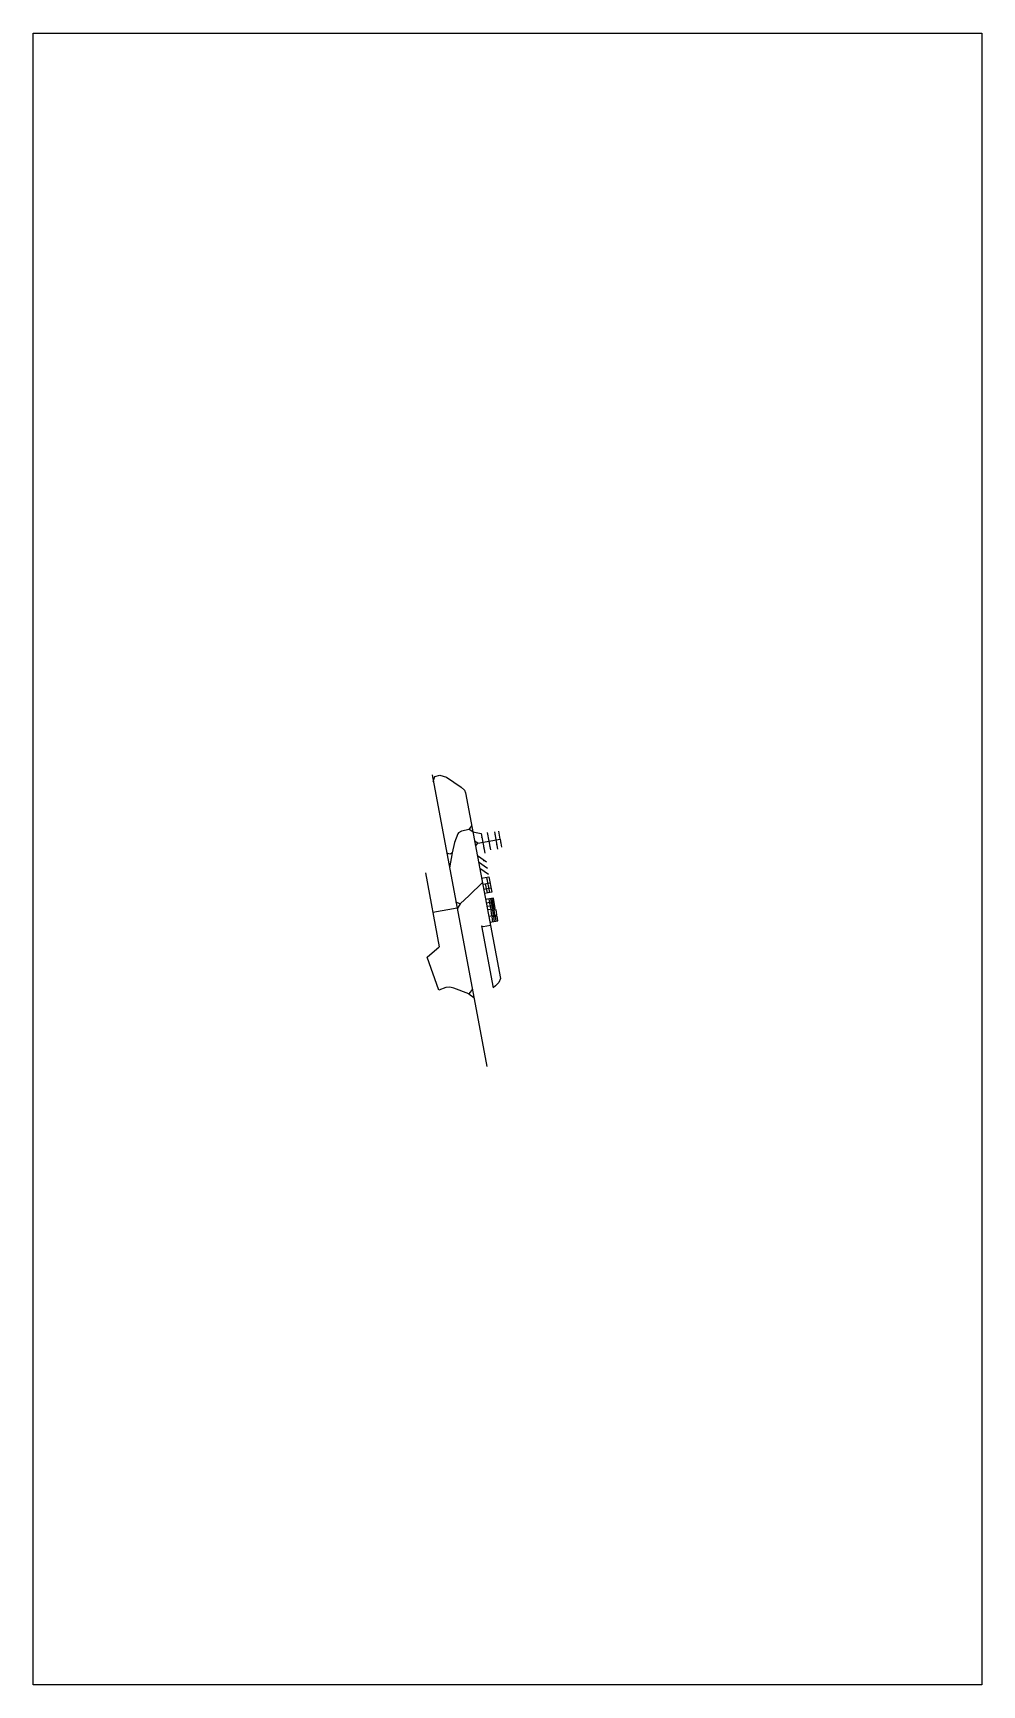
# Model space of a CAD drawing. Header units: metres. Extents: x -4276 to 5318, y -7950 to 8749.
import ezdxf

# ---------------------------------------------------------------- set-up
doc = ezdxf.new("R2010")
doc.units = ezdxf.units.M
for name, color, linetype in [('AUTH_GROUND', 1, 'CONTINUOUS'), ('NEW_Parking', 7, 'CONTINUOUS'), ('REF_OSM_RASTER', 8, 'CONTINUOUS')]:
    doc.layers.add(name, color=color, linetype=linetype)
doc.layers.add('NEW_Parking_Points', color=7, linetype='CONTINUOUS', lineweight=0)
picture_1 = doc.add_image_def('image1.png', size_in_pixel=(4096, 7129))

msp = doc.modelspace()

# ---------------------------------------------------------------- linework, layer by layer
at = {"layer": 'AUTH_GROUND'}
for p, q in [((-241, 1249), (312, -1698)), ((-229, 1184), (-214, 1232)), ((-214, 1232), (-163, 1248)), ((-163, 1248), (-95, 1226)), ((-95, 1226), (53, 1126)), ((53, 1126), (86, 1096)), ((86, 1096), (98, 1068)), ((98, 1068), (450, -807)), ((55, 681), (25, 663)), ((134, 699), (55, 681)), ((134, 699), (160, 736)), ((172, 673), (134, 699)), ((-14, 567), (-37, 463)), ((18, 654), (-14, 567)), ((25, 663), (18, 654)), ((-61, 450), (-92, 458)), ((-37, 463), (-64, 309)), ((-37, 463), (-61, 450)), ((-309, 260), (-169, -490)), ((133, 30), (44, -53)), ((268, 162), (133, 30)), ((-235, -138), (11, -95)), ((44, -53), (0, -36)), ((44, -53), (13, -104)), ((260, -276), (376, -903)), ((260, -276), (276, -283)), ((276, -283), (349, -271)), ((-291, -593), (-169, -490)), ((-174, -925), (-291, -593)), ((450, -807), (432, -849)), ((-101, -898), (-174, -925)), ((-63, -896), (-101, -898)), ((-20, -907), (-63, -896)), ((130, -963), (-20, -907)), ((166, -916), (130, -963)), ((130, -963), (182, -1002)), ((401, -883), (376, -903)), ((432, -849), (401, -883))]:
    msp.add_line(p, q, dxfattribs=at)
at = {"layer": 'NEW_Parking'}
for p, q in [((172, 673), (254, 658)), ((316, 668), (349, 491)), ((389, 673), (420, 500)), ((447, 599), (432, 682)), ((223, 559), (189, 581)), ((199, 529), (223, 559)), ((223, 560), (447, 599)), ((254, 658), (291, 459)), ((447, 599), (462, 518)), ((308, 366), (218, 430)), ((319, 305), (229, 368)), ((330, 244), (241, 305)), ((260, 206), (334, 218)), ((343, 62), (311, 214)), ((334, 218), (364, 65)), ((271, 145), (346, 157)), ((280, 96), (356, 109)), ((364, 65), (289, 52)), ((318, 57), (299, 149)), ((379, 2), (300, -9)), ((364, 0), (381, -102)), ((396, -100), (379, 2)), ((306, -42), (384, -30)), ((313, -77), (391, -66)), ((319, -112), (396, -100)), ((332, -177), (412, -166)), ((333, -5), (353, -107)), ((350, -2), (369, -104)), ((406, -115), (354, -120)), ((354, -120), (361, -173)), ((370, -119), (377, -171)), ((384, -117), (391, -169)), ((412, -166), (406, -115)), ((343, -239), (423, -226)), ((416, -178), (363, -185)), ((363, -185), (371, -235)), ((379, -183), (386, -233)), ((395, -181), (404, -230)), ((423, -226), (416, -178))]:
    msp.add_line(p, q, dxfattribs=at)
at = {"layer": 'NEW_Parking_Points', "color": 1}
for p in [(261, 617), (281, 511), (324, 629), (342, 531), (394, 645), (412, 546), (439, 641), (453, 563), (282, 384), (294, 322), (304, 262), (317, 186), (340, 191), (304, 124), (313, 78), (330, 125), (338, 83), (352, 129), (360, 85), (336, -20), (342, -53), (349, -89), (353, -18), (358, -147), (359, -50), (366, -87), (367, -16), (372, -50), (374, -146), (378, -85), (382, -15), (388, -145), (393, -82), (409, -143), (367, -208), (382, -207), (400, -207), (420, -203)]:
    msp.add_point(p, dxfattribs=at)

# ---------------------------------------------------------------- pictures from other files: only their frames are drawn
at = {"layer": 'REF_OSM_RASTER'}
image = msp.add_image(picture_1, insert=(-4276, -7950), size_in_units=(9594, 16699), dxfattribs=at)
image.dxf.flags = 1

doc.saveas('drawing.dxf')
